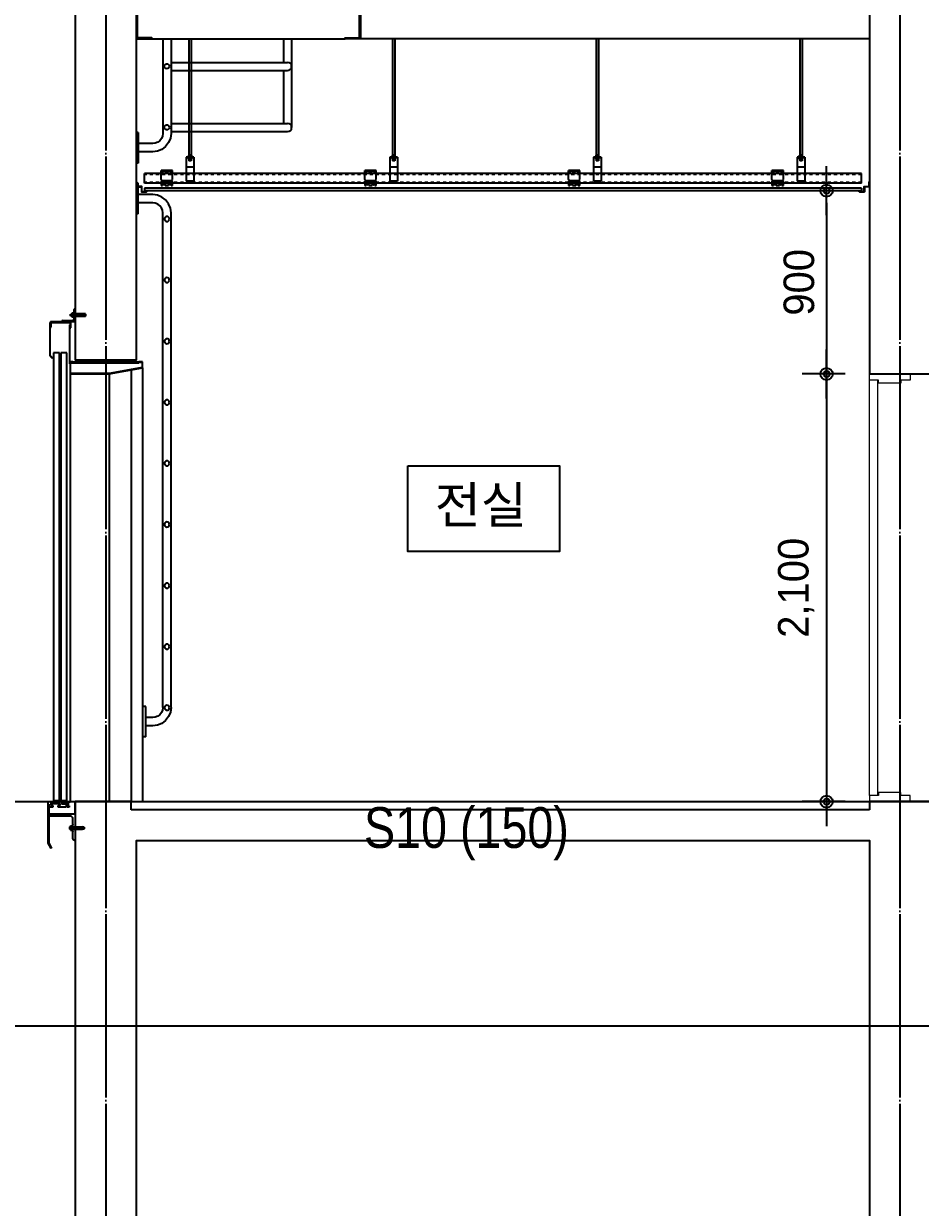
# Model space of a CAD drawing. Header units: millimetres. Extents: x 11948722 to 13111668, y -10771712 to -10232988.
# Drawn here: x 12142329 to 12146733, y -10558155 to -10552343 of the extents above; entities that cross this region are included whole.
import ezdxf
from ezdxf.enums import TextEntityAlignment as Align

# ---------------------------------------------------------------- set-up
doc = ezdxf.new("R2010")
doc.units = ezdxf.units.MM
doc.header["$LTSCALE"] = 150
doc.header["$MEASUREMENT"] = 0
doc.linetypes.add('CEN', pattern=[6.2, 6, -0.1, 0, -0.1])
doc.linetypes.add('HIDDEN', pattern=[2, 1, -1])
doc.layers.get('0').update_dxf_attribs({"linetype": 'CONTINUOUS'})
doc.layers.get('Defpoints').update_dxf_attribs({"color": 117, "linetype": 'CONTINUOUS'})
for name, color, linetype in [('4', 4, 'CONTINUOUS'), ('8', 8, 'CONTINUOUS'), ('A-중심선', 10, 'CEN'), ('CON', 2, 'CONTINUOUS'), ('CON-C', 2, 'CONTINUOUS'), ('ELE-3', 7, 'CONTINUOUS'), ('ELE-8', 8, 'CONTINUOUS'), ('ELE03', 4, 'CONTINUOUS'), ('ELE08', 8, 'CONTINUOUS'), ('ETC', 8, 'CONTINUOUS'), ('FIN', 5, 'CONTINUOUS'), ('FIN-1', 9, 'CONTINUOUS'), ('revcloud', 1, 'CONTINUOUS'), ('Xref-계단단면도$0$3 dim0', 7, 'CONTINUOUS'), ('Xref-계단단면도$0$TEX', 3, 'CONTINUOUS'), ('Xref-계단단면도$0$TEX-SYM', 3, 'CONTINUOUS')]:
    doc.layers.add(name, color=color, linetype=linetype)
doc.layers.add('Xref-계단단면도$0$A-DOR', color=4, linetype='CONTINUOUS', lineweight=0)
doc.styles.add('A.NARROW', font='ARIALN.TTF')
doc.styles.add('Xref-계단단면도$0$나눔고딕 Se', font='')
doc.styles.add('Xref-계단단면도$0$돋움', font='')
doc.styles.get('Xref-계단단면도$0$나눔고딕 Se').set_extended_font_data('Dotum')
doc.styles.get('Xref-계단단면도$0$돋움').set_extended_font_data('Dotum')
doc.dimstyles.new('Xref-계단단면도$0$A1-100', dxfattribs={"dimtxt": 3, "dimasz": 1, "dimexe": 2, "dimexo": 2, "dimgap": 1, "dimtad": 1, "dimdec": 0, "dimzin": 12, "dimdsep": 46, "dimlunit": 6, "dimtxsty": 'Xref-계단단면도$0$나눔고딕 Se', "dimblk1": 'Xref-계단단면도$0$DIMDOT', "dimblk2": 'Xref-계단단면도$0$DIMDOT', "dimsah": 1, "dimcen": -1, "dimdle": 2, "dimclrd": 256, "dimclre": 256, "dimclrt": 3, "dimadec": 0, "dimazin": 0, "dimtfac": 1, "dimtdec": 0, "dimtix": 1, "dimtmove": 2, "dimatfit": 3, "dimldrblk": 'Xref-계단단면도$0$DIMDOT', "dimfxl": 1, "dimtvp": 1, "dimtolj": 1, "dimtzin": 12, "dimlwd": -1, "dimlwe": -1, "dimarcsym": 0})

# ---------------------------------------------------------------- blocks, each defined once
blk = doc.blocks.new('ELEV-DOOR')
at = {"layer": 'ELE-3'}
for p, q in [((-6, 2420.5), (-6, 2467)), ((-2, 2471), (0, 2471)), ((0, 2471), (0, 2406)), ((-123.5, 2402.5), (-125, 2402.5)), ((-125, 2402.5), (-125, 2239.5)), ((-123.5, 2240.5), (-123.5, 2402.5)), ((-22, 2406), (-122.5, 2406)), ((-122.5, 2406), (-122.5, 2379.5)), ((-118.5, 2379.5), (-118.5, 2402)), ((-118.5, 2402), (-26, 2402)), ((-65, 2406), (-65, 2408)), ((0, 2406), (-65, 2406)), ((-61, 2412), (-14.5, 2412)), ((-27, 2390.5), (-29, 2390.5)), ((-29, 2390.5), (-29, 2200)), ((-27, 2200), (-27, 2390.5)), ((-26, 2402), (-26, 2376.5)), ((-22, 2376.5), (-22, 2406)), ((-122.5, 2379.5), (-118.5, 2379.5)), ((-26, 2376.5), (-22, 2376.5)), ((-125, 2239.5), (-113.5, 2227.5)), ((-112, 2229), (-123.5, 2240.5)), ((-113.5, 2227.5), (-112, 2229)), ((-77, 2254), (-106.5, 2254)), ((-106.5, 2254), (-106.5, 56)), ((-77, 56), (-77, 2254)), ((-42, 2254), (-71.5, 2254)), ((-71.5, 2254), (-71.5, 56)), ((-42, 56), (-42, 2254)), ((-11.5, 2210), (-26, 2210)), ((-26, 2210), (-26, 2150)), ((-11.5, 2207.5), (-11.5, 2210)), ((330, 2210), (312, 2210)), ((312, 2210), (312, 2207.5)), ((330, 2180), (330, 2210)), ((-29, 2200), (-27, 2200)), ((-23.5, 2152.5), (-23.5, 2207.5)), ((-23.5, 2207.5), (-11.5, 2207.5)), ((165.8, 2152.5), (-23.5, 2152.5)), ((312, 2207.5), (-19, 2207.5)), ((-19, 2207.5), (-19, 2205)), ((-19, 2205), (312, 2205)), ((327.5, 2182.1), (165.8, 2152.5)), ((166, 2150), (330, 2180)), ((312, 2207.5), (327.5, 2207.5)), ((312, 2205), (312, 2207.5)), ((327.5, 2207.5), (327.5, 2182.1)), ((-26, 2150), (-26, 50)), ((-26, 2150), (166, 2150)), ((-133, 47), (-130, 50)), ((-133, -154), (-133, 47)), ((-133, 38), (-130, 38)), ((-130, 50), (-122.8, 50)), ((-130, 38), (-130, -153.3)), ((-109.9, 22.9), (-130, 22.9)), ((-122.8, 50), (-122.8, 45.7)), ((-122.8, 45.7), (-116.9, 45.7)), ((-74.8, 39), (-120, 39)), ((-120, 39), (-120, 31.1)), ((-120, 31.1), (-109.9, 31.1)), ((-116.9, 45.7), (-116.9, 50)), ((-116.9, 50), (-111, 50)), ((-111, 50), (-111, 45.7)), ((-111, 45.7), (-105.1, 45.7)), ((-109.9, 31.1), (-109.9, 22.9)), ((-106.5, 56), (-77, 56)), ((-105.1, 45.7), (-105.1, 50)), ((-105.1, 50), (-99.2, 50)), ((-99.2, 50), (-99.2, 45.7)), ((-99.2, 45.7), (-93.3, 45.7)), ((-93.3, 45.7), (-93.3, 50)), ((-93.3, 50), (-87.4, 50)), ((-87.4, 50), (-87.4, 45.7)), ((-87.4, 45.7), (-81.5, 45.7)), ((-84.9, 22.9), (-84.9, 31.1)), ((-84.9, 31.1), (-74.8, 31.1)), ((-44.8, 22.9), (-84.9, 22.9)), ((-81.5, 45.7), (-81.5, 50)), ((-81.5, 50), (-67.8, 50)), ((-74.8, 31.1), (-74.8, 39)), ((-71.5, 56), (-42, 56)), ((-67.8, 50), (-67.8, 39)), ((-67.8, 39), (-49.8, 39)), ((-63.8, 56), (-63.8, 45)), ((-63.8, 45), (-53.8, 45)), ((-53.8, 45), (-53.8, 56)), ((-49.8, 39), (-49.8, 50)), ((-49.8, 50), (0, 50)), ((-39.8, 39), (-44.8, 39)), ((-44.8, 39), (-44.8, 22.9)), ((-39.8, 22.9), (-39.8, 39)), ((-29.7, 22.9), (-39.8, 22.9)), ((-29.7, 44), (-34.7, 44)), ((-34.7, 44), (-34.7, 28.9)), ((-34.7, 28.9), (-29.7, 28.9)), ((-29.7, 50), (-29.7, 44)), ((-29.7, 28.9), (-29.7, 22.9)), ((-119.3, -180), (-133, -154)), ((-130, -153.3), (-116.7, -178.6)), ((-116.7, -178.6), (-119.3, -180))]:
    blk.add_line(p, q, dxfattribs=at)
blk.add_lwpolyline([(0, -10), (0, 50)], dxfattribs=at)
blk.add_lwpolyline([(-130, -10), (0, -10), (0, -140), (-3.5, -140, -0.414214), (-12, -131.5), (-12, -34, 0.414214), (-24, -22), (-121.5, -22, -0.414214), (-130, -13.5)], format="xyb", close=True, dxfattribs=at)
for centre, radius, start, end in [((-2, 2467), 4, 90, 180), ((-61, 2408), 4, 90, 180), ((-14.5, 2420.5), 8.5, 270, 0)]:
    blk.add_arc(centre, radius, start, end, dxfattribs=at)
at = {"layer": 'ELE-8', "linetype": 'HIDDEN'}
for p, q in [((-16.5, 2443), (-21.5, 2443)), ((-21.5, 2434.5), (-21.5, 2443)), ((-15, 2448.5), (-16.5, 2447)), ((-16.5, 2430.5), (-16.5, 2447)), ((-14, 2443), (-16.5, 2443)), ((-7.5, 2443.5), (-15.5, 2443.5)), ((-7.5, 2448.5), (-15, 2448.5)), ((-4, 2443), (-9, 2443)), ((-7.5, 2425), (-7.5, 2452.5)), ((-6, 2452.5), (-7.5, 2452.5)), ((-7.5, 2429), (-7.5, 2448.5)), ((44.5, 2446), (0, 2446)), ((2.5, 2444), (0, 2444)), ((5.5, 2443), (0.5, 2443)), ((12.5, 2444), (7.5, 2444)), ((15.5, 2443), (10.5, 2443)), ((22.5, 2444), (17.5, 2444)), ((25.5, 2443), (20.5, 2443)), ((31.5, 2444), (27, 2444)), ((35, 2443), (30, 2443)), ((38.5, 2444), (36.5, 2444)), ((39, 2443.5), (37, 2443)), ((42, 2443), (40, 2443)), ((42, 2440.5), (42, 2443)), ((44.5, 2445), (43, 2444.5)), ((44.5, 2445.5), (44.5, 2446)), ((46, 2445), (44.5, 2445)), ((44.5, 2445), (44.5, 2445)), ((49.5, 2445), (48.5, 2445)), ((49.5, 2441.5), (49.5, 2445)), ((55, 2438.5), (-28, 2438.5)), ((-16.5, 2434.5), (-21.5, 2434.5)), ((-14, 2434.5), (-16.5, 2434.5)), ((-15, 2429), (-16.5, 2430.5)), ((-7.5, 2434), (-15.5, 2434)), ((-7.5, 2429), (-15, 2429)), ((-4, 2434.5), (-9, 2434.5)), ((-6, 2425), (-7.5, 2425)), ((2.5, 2433.5), (0, 2433.5)), ((44.5, 2431.5), (0, 2431.5)), ((5.5, 2434.5), (0.5, 2434.5)), ((6, 2431.5), (6, 2431.5)), ((13, 2433.5), (7.5, 2433.5)), ((15.5, 2434.5), (10.5, 2434.5)), ((23, 2433.5), (18, 2433.5)), ((25.5, 2434.5), (20.5, 2434.5)), ((32.5, 2433.5), (27.5, 2433.5)), ((35, 2434.5), (30, 2434.5)), ((39, 2434), (37, 2434.5)), ((40, 2433.5), (37.5, 2433.5)), ((42, 2434.5), (40, 2434.5)), ((42, 2434.5), (42, 2436.5)), ((44.5, 2432.5), (43, 2432.5)), ((46, 2432.5), (44.5, 2432.5)), ((44.5, 2432), (44.5, 2432.5)), ((44.5, 2431.5), (44.5, 2431.5)), ((49.5, 2432.5), (48.5, 2432.5)), ((49.5, 2432.5), (49.5, 2435.5)), ((-23.1, -74), (-28.1, -74)), ((-28.1, -74), (-28.1, -84.8)), ((-23.1, -84.8), (-28.1, -84.8)), ((-23.1, -69.4), (-23.1, -89.5)), ((-23.1, -69.4), (-13, -69.4)), ((-23.1, -73.3), (-13, -73.3)), ((-23.1, -85.6), (-13, -85.6)), ((-23.1, -89.5), (-13, -89.5)), ((-13, -94.9), (-13, -63.9)), ((-12, -74.4), (35.1, -74.4)), ((-12, -75.4), (44.1, -75.4)), ((-12, -83.5), (44.1, -83.5)), ((-12, -84.5), (35.1, -84.5)), ((44.1, -75.4), (35.1, -74.4)), ((35.1, -74.4), (35.1, -84.5)), ((44.1, -83.5), (35.1, -84.5)), ((44.1, -75.4), (44.1, -83.5))]:
    blk.add_line(p, q, dxfattribs=at)
at = {"layer": 'ELE-8'}
for p, q in [((274, 2169.8), (274, 50)), ((166, 2150), (166, 50)), ((274, 50), (0, 50))]:
    blk.add_line(p, q, dxfattribs=at)
at = {"layer": 'ELE-8', "linetype": 'HIDDEN'}
for centre, start, end in [((-11, -64.4), 119.66646, 166.36814), ((-11, -94.4), 193.63182, 240.3335)]:
    blk.add_arc(centre, 2.1, start, end, dxfattribs=at)
blk = doc.blocks.new('Xref-계단단면도$0$DIMDOT')
at = {"color": 0}
blk.add_line((-2, 0), (2, 0), dxfattribs=at)
for radius in [0.5, 0.25]:
    blk.add_circle((0, 0), radius, dxfattribs=at)
blk = doc.blocks.new('*D121')
at = {"layer": 'Defpoints', "color": 0, "transparency": 16777216}
for p in [(12146483.2, -10554062.8), (12146272.1, -10556162.8), (12146483.2, -10556162.8)]:
    blk.add_point(p, dxfattribs=at)
at = {"layer": 'Xref-계단단면도$0$3 dim0', "transparency": 16777216}
for p, q in [((12146363.2, -10554062.8), (12146152.1, -10554062.8)), ((12146272.1, -10554122.8), (12146272.1, -10556102.8)), ((12146363.2, -10556162.8), (12146152.1, -10556162.8))]:
    blk.add_line(p, q, dxfattribs=at)
at = {"layer": 'Xref-계단단면도$0$3 dim0', "transparency": 16777216, "xscale": 60, "yscale": 60, "zscale": 60}
for p, rotation in [((12146272.1, -10554062.8), 90), ((12146272.1, -10556162.8), 270)]:
    blk.add_blockref('Xref-계단단면도$0$DIMDOT', p, dxfattribs=dict(at, rotation=rotation))
at = {"layer": 'Xref-계단단면도$0$3 dim0', "color": 3, "transparency": 16777216, "insert": (12146122.5, -10555112.8), "char_height": 150, "attachment_point": 5, "rotation": 90, "style": 'Xref-계단단면도$0$나눔고딕 Se'}
blk.add_mtext('\\A1;2,100', dxfattribs=at)
blk = doc.blocks.new('*D122')
at = {"layer": 'Defpoints', "color": 0, "transparency": 16777216}
for p in [(12146483.2, -10553162.8), (12146272.1, -10554062.8), (12146483.2, -10554062.8)]:
    blk.add_point(p, dxfattribs=at)
at = {"layer": 'Xref-계단단면도$0$3 dim0', "transparency": 16777216}
for p, q in [((12146363.2, -10553162.8), (12146152.1, -10553162.8)), ((12146272.1, -10553222.8), (12146272.1, -10554002.8)), ((12146363.2, -10554062.8), (12146152.1, -10554062.8))]:
    blk.add_line(p, q, dxfattribs=at)
at = {"layer": 'Xref-계단단면도$0$3 dim0', "transparency": 16777216, "xscale": 60, "yscale": 60, "zscale": 60}
for p, rotation in [((12146272.1, -10553162.8), 90), ((12146272.1, -10554062.8), 270)]:
    blk.add_blockref('Xref-계단단면도$0$DIMDOT', p, dxfattribs=dict(at, rotation=rotation))
at = {"layer": 'Xref-계단단면도$0$3 dim0', "color": 3, "transparency": 16777216, "insert": (12146137, -10553612.8), "char_height": 150, "attachment_point": 5, "rotation": 90, "style": 'Xref-계단단면도$0$나눔고딕 Se'}
blk.add_mtext('\\A1;900', dxfattribs=at)
blk = doc.blocks.new('점검사다리ㅁ')
at = {"layer": 'ETC', "color": 251, "linetype": 'Continuous'}
for p, q in [((4633682.9, 1148688.8), (4633673.9, 1148688.8)), ((4633682.9, 1148538.8), (4633682.9, 1148688.8)), ((4633682.9, 1148538.8), (4633673.9, 1148538.8))]:
    blk.add_line(p, q, dxfattribs=at)
at = {"layer": 'ETC', "color": 251}
for p, q in [((4633753.9, 1148633.4), (4633682.9, 1148633.4)), ((4633777.1, 1148630.2), (4633753.9, 1148633.4)), ((4633798.9, 1148621.4), (4633777.1, 1148630.2)), ((4633817.5, 1148607), (4633798.9, 1148621.4)), ((4633831.7, 1148588.4), (4633817.5, 1148607)), ((4633753.9, 1148593.4), (4633682.9, 1148593.4)), ((4633766.7, 1148591.6), (4633753.9, 1148593.4)), ((4633778.9, 1148586.6), (4633766.7, 1148591.6)), ((4633789.1, 1148578.8), (4633778.9, 1148586.6)), ((4633797.1, 1148568.4), (4633789.1, 1148578.8)), ((4633802.1, 1148556.4), (4633797.1, 1148568.4)), ((4633803.9, 1148543.4), (4633802.1, 1148556.4)), ((4633840.7, 1148566.6), (4633831.7, 1148588.4)), ((4633843.9, 1148543.4), (4633840.7, 1148566.6)), ((4633803.9, 1146115), (4633803.9, 1148543.4)), ((4633813.7, 1148520.8), (4633811.7, 1148516)), ((4633811.7, 1148516), (4633811.7, 1148510.8)), ((4633811.7, 1148510.8), (4633813.7, 1148506)), ((4633817.7, 1148524.2), (4633813.7, 1148520.8)), ((4633813.7, 1148506), (4633817.7, 1148502.6)), ((4633822.5, 1148525.8), (4633817.7, 1148524.2)), ((4633817.7, 1148502.6), (4633822.5, 1148501)), ((4633827.7, 1148525.2), (4633822.5, 1148525.8)), ((4633822.5, 1148501), (4633827.7, 1148501.6)), ((4633832.3, 1148522.6), (4633827.7, 1148525.2)), ((4633827.7, 1148501.6), (4633832.3, 1148504.2)), ((4633835.3, 1148518.4), (4633832.3, 1148522.6)), ((4633832.3, 1148504.2), (4633835.3, 1148508.4)), ((4633836.5, 1148513.4), (4633835.3, 1148518.4)), ((4633835.3, 1148508.4), (4633836.5, 1148513.4)), ((4633843.9, 1146115), (4633843.9, 1148543.4)), ((4633813.7, 1148220.8), (4633811.7, 1148216)), ((4633811.7, 1148216), (4633811.7, 1148210.8)), ((4633811.7, 1148210.8), (4633813.7, 1148206)), ((4633817.7, 1148224.2), (4633813.7, 1148220.8)), ((4633813.7, 1148206), (4633817.7, 1148202.6)), ((4633822.5, 1148225.8), (4633817.7, 1148224.2)), ((4633817.7, 1148202.6), (4633822.5, 1148201)), ((4633827.7, 1148225.2), (4633822.5, 1148225.8)), ((4633822.5, 1148201), (4633827.7, 1148201.6)), ((4633832.3, 1148222.6), (4633827.7, 1148225.2)), ((4633827.7, 1148201.6), (4633832.3, 1148204.2)), ((4633835.3, 1148218.4), (4633832.3, 1148222.6)), ((4633832.3, 1148204.2), (4633835.3, 1148208.4)), ((4633836.5, 1148213.4), (4633835.3, 1148218.4)), ((4633835.3, 1148208.4), (4633836.5, 1148213.4)), ((4633813.7, 1147920.8), (4633811.7, 1147916)), ((4633811.7, 1147916), (4633811.7, 1147910.8)), ((4633811.7, 1147910.8), (4633813.7, 1147906)), ((4633817.7, 1147924.2), (4633813.7, 1147920.8)), ((4633813.7, 1147906), (4633817.7, 1147902.6)), ((4633822.5, 1147925.8), (4633817.7, 1147924.2)), ((4633827.7, 1147925.2), (4633822.5, 1147925.8)), ((4633832.3, 1147922.6), (4633827.7, 1147925.2)), ((4633835.3, 1147918.4), (4633832.3, 1147922.6)), ((4633832.3, 1147904.2), (4633835.3, 1147908.4)), ((4633836.5, 1147913.4), (4633835.3, 1147918.4)), ((4633835.3, 1147908.4), (4633836.5, 1147913.4)), ((4633817.7, 1147902.6), (4633822.5, 1147901)), ((4633822.5, 1147901), (4633827.7, 1147901.6)), ((4633827.7, 1147901.6), (4633832.3, 1147904.2)), ((4633813.7, 1147620.8), (4633811.7, 1147616)), ((4633811.7, 1147616), (4633811.7, 1147610.8)), ((4633817.7, 1147624.2), (4633813.7, 1147620.8)), ((4633822.5, 1147625.8), (4633817.7, 1147624.2)), ((4633827.7, 1147625.2), (4633822.5, 1147625.8)), ((4633832.3, 1147622.6), (4633827.7, 1147625.2)), ((4633835.3, 1147618.4), (4633832.3, 1147622.6)), ((4633836.5, 1147613.4), (4633835.3, 1147618.4)), ((4633811.7, 1147610.8), (4633813.7, 1147606)), ((4633813.7, 1147606), (4633817.7, 1147602.6)), ((4633817.7, 1147602.6), (4633822.5, 1147601)), ((4633822.5, 1147601), (4633827.7, 1147601.6)), ((4633827.7, 1147601.6), (4633832.3, 1147604.2)), ((4633832.3, 1147604.2), (4633835.3, 1147608.4)), ((4633835.3, 1147608.4), (4633836.5, 1147613.4)), ((4633817.7, 1147324.2), (4633813.7, 1147320.8)), ((4633822.5, 1147325.8), (4633817.7, 1147324.2)), ((4633827.7, 1147325.2), (4633822.5, 1147325.8)), ((4633832.3, 1147322.6), (4633827.7, 1147325.2)), ((4633813.7, 1147320.8), (4633811.7, 1147316)), ((4633811.7, 1147316), (4633811.7, 1147310.8)), ((4633811.7, 1147310.8), (4633813.7, 1147306)), ((4633813.7, 1147306), (4633817.7, 1147302.6)), ((4633817.7, 1147302.6), (4633822.5, 1147301)), ((4633822.5, 1147301), (4633827.7, 1147301.6)), ((4633827.7, 1147301.6), (4633832.3, 1147304.2)), ((4633835.3, 1147318.4), (4633832.3, 1147322.6)), ((4633832.3, 1147304.2), (4633835.3, 1147308.4)), ((4633836.5, 1147313.4), (4633835.3, 1147318.4)), ((4633835.3, 1147308.4), (4633836.5, 1147313.4)), ((4633813.7, 1147020.8), (4633811.7, 1147016)), ((4633811.7, 1147016), (4633811.7, 1147010.8)), ((4633811.7, 1147010.8), (4633813.7, 1147006)), ((4633817.7, 1147024.2), (4633813.7, 1147020.8)), ((4633813.7, 1147006), (4633817.7, 1147002.6)), ((4633822.5, 1147025.8), (4633817.7, 1147024.2)), ((4633817.7, 1147002.6), (4633822.5, 1147001)), ((4633827.7, 1147025.2), (4633822.5, 1147025.8)), ((4633822.5, 1147001), (4633827.7, 1147001.6)), ((4633832.3, 1147022.6), (4633827.7, 1147025.2)), ((4633827.7, 1147001.6), (4633832.3, 1147004.2)), ((4633835.3, 1147018.4), (4633832.3, 1147022.6)), ((4633832.3, 1147004.2), (4633835.3, 1147008.4)), ((4633836.5, 1147013.4), (4633835.3, 1147018.4)), ((4633835.3, 1147008.4), (4633836.5, 1147013.4)), ((4633813.7, 1146720.8), (4633811.7, 1146716)), ((4633811.7, 1146716), (4633811.7, 1146710.8)), ((4633811.7, 1146710.8), (4633813.7, 1146706)), ((4633817.7, 1146724.2), (4633813.7, 1146720.8)), ((4633813.7, 1146706), (4633817.7, 1146702.6)), ((4633822.5, 1146725.8), (4633817.7, 1146724.2)), ((4633817.7, 1146702.6), (4633822.5, 1146701)), ((4633827.7, 1146725.2), (4633822.5, 1146725.8)), ((4633822.5, 1146701), (4633827.7, 1146701.6)), ((4633832.3, 1146722.6), (4633827.7, 1146725.2)), ((4633827.7, 1146701.6), (4633832.3, 1146704.2)), ((4633835.3, 1146718.4), (4633832.3, 1146722.6)), ((4633832.3, 1146704.2), (4633835.3, 1146708.4)), ((4633836.5, 1146713.4), (4633835.3, 1146718.4)), ((4633835.3, 1146708.4), (4633836.5, 1146713.4)), ((4633813.7, 1146420.8), (4633811.7, 1146416)), ((4633811.7, 1146416), (4633811.7, 1146410.8)), ((4633811.7, 1146410.8), (4633813.7, 1146406)), ((4633817.7, 1146424.2), (4633813.7, 1146420.8)), ((4633813.7, 1146406), (4633817.7, 1146402.6)), ((4633822.5, 1146425.8), (4633817.7, 1146424.2)), ((4633817.7, 1146402.6), (4633822.5, 1146401)), ((4633827.7, 1146425.2), (4633822.5, 1146425.8)), ((4633822.5, 1146401), (4633827.7, 1146401.6)), ((4633832.3, 1146422.6), (4633827.7, 1146425.2)), ((4633827.7, 1146401.6), (4633832.3, 1146404.2)), ((4633835.3, 1146418.4), (4633832.3, 1146422.6)), ((4633832.3, 1146404.2), (4633835.3, 1146408.4)), ((4633836.5, 1146413.4), (4633835.3, 1146418.4)), ((4633835.3, 1146408.4), (4633836.5, 1146413.4)), ((4633803.9, 1146115), (4633802.1, 1146102)), ((4633813.7, 1146120.8), (4633811.7, 1146116)), ((4633811.7, 1146116), (4633811.7, 1146110.8)), ((4633811.7, 1146110.8), (4633813.7, 1146106)), ((4633817.7, 1146124.2), (4633813.7, 1146120.8)), ((4633813.7, 1146106), (4633817.7, 1146102.6)), ((4633822.5, 1146125.8), (4633817.7, 1146124.2)), ((4633827.7, 1146125.2), (4633822.5, 1146125.8)), ((4633832.3, 1146122.6), (4633827.7, 1146125.2)), ((4633827.7, 1146101.6), (4633832.3, 1146104.2)), ((4633835.3, 1146118.4), (4633832.3, 1146122.6)), ((4633832.3, 1146104.2), (4633835.3, 1146108.4)), ((4633836.5, 1146113.4), (4633835.3, 1146118.4)), ((4633835.3, 1146108.4), (4633836.5, 1146113.4)), ((4633843.9, 1146115), (4633840.7, 1146091.8)), ((4633753.9, 1146065), (4633719.7, 1146065)), ((4633766.7, 1146066.8), (4633753.9, 1146065)), ((4633778.9, 1146071.8), (4633766.7, 1146066.8)), ((4633789.1, 1146079.6), (4633778.9, 1146071.8)), ((4633797.1, 1146090), (4633789.1, 1146079.6)), ((4633802.1, 1146102), (4633797.1, 1146090)), ((4633817.5, 1146051.4), (4633798.9, 1146037)), ((4633831.7, 1146070), (4633817.5, 1146051.4)), ((4633817.7, 1146102.6), (4633822.5, 1146101)), ((4633822.5, 1146101), (4633827.7, 1146101.6)), ((4633840.7, 1146091.8), (4633831.7, 1146070)), ((4633753.9, 1146025), (4633719.7, 1146025)), ((4633777.1, 1146028.2), (4633753.9, 1146025)), ((4633798.9, 1146037), (4633777.1, 1146028.2))]:
    blk.add_line(p, q, dxfattribs=at)
blk = doc.blocks.new('비상용elev탈출관련2')
at = {"layer": 'ELE03'}
for p, q in [((4634773.9, 1149552.6), (4633673.9, 1149552.6)), ((4634773.9, 1149547.6), (4633673.9, 1149547.6))]:
    blk.add_line(p, q, dxfattribs=at)
at = {"layer": 'ELE03', "color": 251}
blk.add_line((4633748.9, 1149397.6), (4634698.9, 1149397.6), dxfattribs=at)
at = {"layer": 'ELE08', "color": 252, "ltscale": 10}
for p, q in [((4634723.9, 1150752.6), (4633673.9, 1150752.6)), ((4634723.9, 1150702.6), (4633673.9, 1150702.6)), ((4634673.9, 1150702.6), (4634673.9, 1149552.6)), ((4634723.9, 1150702.6), (4634723.9, 1150752.6)), ((4634723.9, 1150702.6), (4634723.9, 1149552.6)), ((4634673.9, 1150452.6), (4633673.9, 1150452.6)), ((4634673.9, 1150402.6), (4633673.9, 1150402.6)), ((4634673.9, 1150152.6), (4633673.9, 1150152.6)), ((4634673.9, 1150102.6), (4633673.9, 1150102.6)), ((4634673.9, 1149852.6), (4633673.9, 1149852.6)), ((4634673.9, 1149802.6), (4633673.9, 1149802.6))]:
    blk.add_line(p, q, dxfattribs=at)
at = {"layer": 'ETC', "color": 251, "linetype": 'Continuous'}
for p, q in [((4633682.9, 1150907.2), (4633673.9, 1150907.2)), ((4633682.9, 1150757.2), (4633682.9, 1150907.2)), ((4633682.9, 1150757.2), (4633673.9, 1150757.2)), ((4633682.9, 1148938), (4633673.9, 1148938)), ((4633682.9, 1148938), (4633682.9, 1148788)), ((4633682.9, 1148788), (4633673.9, 1148788))]:
    blk.add_line(p, q, dxfattribs=at)
at = {"layer": 'ETC', "color": 251}
for p, q in [((4633753.9, 1150851.8), (4633682.9, 1150851.8)), ((4633753.9, 1150811.8), (4633682.9, 1150811.8)), ((4633777.1, 1150848.6), (4633753.9, 1150851.8)), ((4633766.7, 1150810), (4633753.9, 1150811.8)), ((4633798.9, 1150839.8), (4633777.1, 1150848.6)), ((4633817.5, 1150825.4), (4633798.9, 1150839.8)), ((4633831.7, 1150806.8), (4633817.5, 1150825.4)), ((4633778.9, 1150805), (4633766.7, 1150810)), ((4633789.1, 1150797.2), (4633778.9, 1150805)), ((4633797.1, 1150786.8), (4633789.1, 1150797.2)), ((4633802.1, 1150774.8), (4633797.1, 1150786.8)), ((4633803.9, 1150761.8), (4633802.1, 1150774.8)), ((4633803.9, 1150761.8), (4633803.9, 1149552.6)), ((4633811.7, 1150766), (4633813.7, 1150770.8)), ((4633811.7, 1150766), (4633813.7, 1150770.8)), ((4633811.7, 1150760.8), (4633811.7, 1150766)), ((4633811.7, 1150760.8), (4633811.7, 1150766)), ((4633813.7, 1150756), (4633811.7, 1150760.8)), ((4633813.7, 1150756), (4633811.7, 1150760.8)), ((4633813.7, 1150770.8), (4633817.7, 1150774.2)), ((4633813.7, 1150770.8), (4633817.7, 1150774.2)), ((4633817.7, 1150752.6), (4633813.7, 1150756)), ((4633817.7, 1150774.2), (4633822.5, 1150775.8)), ((4633817.7, 1150774.2), (4633822.5, 1150775.8)), ((4633822.5, 1150775.8), (4633827.7, 1150775.2)), ((4633822.5, 1150775.8), (4633827.7, 1150775.2)), ((4633827.7, 1150775.2), (4633832.3, 1150772.6)), ((4633827.7, 1150775.2), (4633832.3, 1150772.6)), ((4633832.3, 1150754.2), (4633827.7, 1150751.6)), ((4633832.3, 1150754.2), (4633827.7, 1150751.6)), ((4633840.7, 1150785), (4633831.7, 1150806.8)), ((4633832.3, 1150772.6), (4633835.3, 1150768.4)), ((4633832.3, 1150772.6), (4633835.3, 1150768.4)), ((4633835.3, 1150758.4), (4633832.3, 1150754.2)), ((4633835.3, 1150758.4), (4633832.3, 1150754.2)), ((4633835.3, 1150768.4), (4633836.5, 1150763.4)), ((4633835.3, 1150768.4), (4633836.5, 1150763.4)), ((4633836.5, 1150763.4), (4633835.3, 1150758.4)), ((4633836.5, 1150763.4), (4633835.3, 1150758.4)), ((4633843.9, 1150761.8), (4633840.7, 1150785)), ((4633843.9, 1150782.6), (4634416.4, 1150782.6)), ((4633843.9, 1150761.8), (4633843.9, 1149552.6)), ((4634436.4, 1150762.6), (4634436.4, 1149552.6)), ((4633822.5, 1150751), (4633817.7, 1150752.6)), ((4633822.5, 1150751), (4633817.7, 1150752.6)), ((4633827.7, 1150751.6), (4633822.5, 1150751)), ((4633827.7, 1150751.6), (4633822.5, 1150751)), ((4633843.9, 1150742.6), (4634416.4, 1150742.6)), ((4634396.4, 1150742.6), (4634396.4, 1150482.6)), ((4633811.7, 1150466), (4633813.7, 1150470.8)), ((4633811.7, 1150460.8), (4633811.7, 1150466)), ((4633813.7, 1150470.8), (4633817.7, 1150474.2)), ((4633817.7, 1150474.2), (4633822.5, 1150475.8)), ((4633822.5, 1150475.8), (4633827.7, 1150475.2)), ((4633827.7, 1150475.2), (4633832.3, 1150472.6)), ((4633832.3, 1150472.6), (4633835.3, 1150468.4)), ((4633835.3, 1150468.4), (4633836.5, 1150463.4)), ((4633836.5, 1150463.4), (4633835.3, 1150458.4)), ((4633843.9, 1150482.6), (4634416.4, 1150482.6)), ((4633813.7, 1150456), (4633811.7, 1150460.8)), ((4633817.7, 1150452.6), (4633813.7, 1150456)), ((4633822.5, 1150451), (4633817.7, 1150452.6)), ((4633827.7, 1150451.6), (4633822.5, 1150451)), ((4633832.3, 1150454.2), (4633827.7, 1150451.6)), ((4633835.3, 1150458.4), (4633832.3, 1150454.2)), ((4633843.9, 1150442.6), (4634416.4, 1150442.6)), ((4634396.4, 1150442.6), (4634396.4, 1150182.6)), ((4633813.7, 1150170.8), (4633817.7, 1150174.2)), ((4633817.7, 1150174.2), (4633822.5, 1150175.8)), ((4633822.5, 1150175.8), (4633827.7, 1150175.2)), ((4633827.7, 1150175.2), (4633832.3, 1150172.6)), ((4633832.3, 1150172.6), (4633835.3, 1150168.4)), ((4633843.9, 1150182.6), (4634416.4, 1150182.6)), ((4633811.7, 1150166), (4633813.7, 1150170.8)), ((4633811.7, 1150160.8), (4633811.7, 1150166)), ((4633813.7, 1150156), (4633811.7, 1150160.8)), ((4633817.7, 1150152.6), (4633813.7, 1150156)), ((4633822.5, 1150151), (4633817.7, 1150152.6)), ((4633827.7, 1150151.6), (4633822.5, 1150151)), ((4633832.3, 1150154.2), (4633827.7, 1150151.6)), ((4633835.3, 1150158.4), (4633832.3, 1150154.2)), ((4633835.3, 1150168.4), (4633836.5, 1150163.4)), ((4633836.5, 1150163.4), (4633835.3, 1150158.4)), ((4633843.9, 1150142.6), (4634416.4, 1150142.6)), ((4634396.4, 1150142.6), (4634396.4, 1149882.6)), ((4633843.9, 1149882.6), (4634416.4, 1149882.6)), ((4633811.7, 1149866), (4633813.7, 1149870.8)), ((4633811.7, 1149860.8), (4633811.7, 1149866)), ((4633813.7, 1149856), (4633811.7, 1149860.8)), ((4633813.7, 1149870.8), (4633817.7, 1149874.2)), ((4633817.7, 1149852.6), (4633813.7, 1149856)), ((4633817.7, 1149874.2), (4633822.5, 1149875.8)), ((4633822.5, 1149851), (4633817.7, 1149852.6)), ((4633822.5, 1149875.8), (4633827.7, 1149875.2)), ((4633827.7, 1149851.6), (4633822.5, 1149851)), ((4633827.7, 1149875.2), (4633832.3, 1149872.6)), ((4633832.3, 1149854.2), (4633827.7, 1149851.6)), ((4633832.3, 1149872.6), (4633835.3, 1149868.4)), ((4633835.3, 1149858.4), (4633832.3, 1149854.2)), ((4633835.3, 1149868.4), (4633836.5, 1149863.4)), ((4633836.5, 1149863.4), (4633835.3, 1149858.4)), ((4633843.9, 1149842.6), (4634416.4, 1149842.6)), ((4634396.4, 1149842.6), (4634396.4, 1149582.6)), ((4633811.7, 1149566), (4633813.7, 1149570.8)), ((4633811.7, 1149560.8), (4633811.7, 1149566)), ((4633813.7, 1149556), (4633811.7, 1149560.8)), ((4633813.7, 1149570.8), (4633817.7, 1149574.2)), ((4633817.7, 1149552.6), (4633813.7, 1149556)), ((4633817.7, 1149574.2), (4633822.5, 1149575.8)), ((4633822.5, 1149551), (4633817.7, 1149552.6)), ((4633822.5, 1149575.8), (4633827.7, 1149575.2)), ((4633827.7, 1149551.6), (4633822.5, 1149551)), ((4633827.7, 1149575.2), (4633832.3, 1149572.6)), ((4633832.3, 1149554.2), (4633827.7, 1149551.6)), ((4633832.3, 1149572.6), (4633835.3, 1149568.4)), ((4633835.3, 1149558.4), (4633832.3, 1149554.2)), ((4633835.3, 1149568.4), (4633836.5, 1149563.4)), ((4633836.5, 1149563.4), (4633835.3, 1149558.4)), ((4633843.9, 1149582.6), (4634416.4, 1149582.6)), ((4633803.9, 1149397.6), (4633803.9, 1148933.4)), ((4633843.9, 1149397.6), (4633843.9, 1148933.4)), ((4634396.4, 1149397.6), (4634396.4, 1149282.6)), ((4634436.4, 1149397.6), (4634436.4, 1148962.6)), ((4633811.7, 1149266), (4633813.7, 1149270.8)), ((4633811.7, 1149260.8), (4633811.7, 1149266)), ((4633813.7, 1149256), (4633811.7, 1149260.8)), ((4633813.7, 1149270.8), (4633817.7, 1149274.2)), ((4633817.7, 1149252.6), (4633813.7, 1149256)), ((4633817.7, 1149274.2), (4633822.5, 1149275.8)), ((4633822.5, 1149251), (4633817.7, 1149252.6)), ((4633822.5, 1149275.8), (4633827.7, 1149275.2)), ((4633827.7, 1149251.6), (4633822.5, 1149251)), ((4633827.7, 1149275.2), (4633832.3, 1149272.6)), ((4633832.3, 1149254.2), (4633827.7, 1149251.6)), ((4633832.3, 1149272.6), (4633835.3, 1149268.4)), ((4633835.3, 1149258.4), (4633832.3, 1149254.2)), ((4633835.3, 1149268.4), (4633836.5, 1149263.4)), ((4633836.5, 1149263.4), (4633835.3, 1149258.4)), ((4633843.9, 1149282.6), (4634416.4, 1149282.6)), ((4633843.9, 1149242.6), (4634416.4, 1149242.6)), ((4634396.4, 1149242.6), (4634396.4, 1148982.6)), ((4633811.7, 1148966), (4633813.7, 1148970.8)), ((4633811.7, 1148960.8), (4633811.7, 1148966)), ((4633813.7, 1148956), (4633811.7, 1148960.8)), ((4633813.7, 1148970.8), (4633817.7, 1148974.2)), ((4633817.7, 1148952.6), (4633813.7, 1148956)), ((4633817.7, 1148974.2), (4633822.5, 1148975.8)), ((4633822.5, 1148951), (4633817.7, 1148952.6)), ((4633822.5, 1148975.8), (4633827.7, 1148975.2)), ((4633827.7, 1148951.6), (4633822.5, 1148951)), ((4633827.7, 1148975.2), (4633832.3, 1148972.6)), ((4633832.3, 1148954.2), (4633827.7, 1148951.6)), ((4633832.3, 1148972.6), (4633835.3, 1148968.4)), ((4633835.3, 1148958.4), (4633832.3, 1148954.2)), ((4633835.3, 1148968.4), (4633836.5, 1148963.4)), ((4633836.5, 1148963.4), (4633835.3, 1148958.4)), ((4633843.9, 1148982.6), (4634416.4, 1148982.6)), ((4633789.1, 1148898), (4633778.9, 1148890.2)), ((4633797.1, 1148908.4), (4633789.1, 1148898)), ((4633802.1, 1148920.4), (4633797.1, 1148908.4)), ((4633803.9, 1148933.4), (4633802.1, 1148920.4)), ((4633840.7, 1148910.2), (4633831.7, 1148888.4)), ((4633843.9, 1148933.4), (4633840.7, 1148910.2)), ((4633843.9, 1148942.6), (4634416.4, 1148942.6)), ((4633753.9, 1148883.4), (4633682.9, 1148883.4)), ((4633753.9, 1148843.4), (4633682.9, 1148843.4)), ((4633766.7, 1148885.2), (4633753.9, 1148883.4)), ((4633777.1, 1148846.6), (4633753.9, 1148843.4)), ((4633778.9, 1148890.2), (4633766.7, 1148885.2)), ((4633798.9, 1148855.4), (4633777.1, 1148846.6)), ((4633817.5, 1148869.8), (4633798.9, 1148855.4)), ((4633831.7, 1148888.4), (4633817.5, 1148869.8))]:
    blk.add_line(p, q, dxfattribs=at)
at = {"layer": 'ETC', "color": 7}
for points in [[(4633748.9, 1149547.6), (4633673.9, 1149547.6), (4633673.9, 1149397.6), (4633748.9, 1149397.6), (4633748.9, 1149402.6), (4633678.9, 1149402.6), (4633678.9, 1149542.6), (4633748.9, 1149542.6), (4633748.9, 1149547.6)], [(4634698.9, 1149547.6), (4634773.9, 1149547.6), (4634773.9, 1149397.6), (4634698.9, 1149397.6), (4634698.9, 1149402.6), (4634768.9, 1149402.6), (4634768.9, 1149542.6), (4634698.9, 1149542.6), (4634698.9, 1149547.6)]]:
    blk.add_lwpolyline(points, dxfattribs=at)
at = {"layer": 'ETC', "color": 251}
for centre, start in [((4634416.4, 1150762.6), 270), ((4634416.4, 1150462.6), 270), ((4634416.4, 1150162.6), 270), ((4634416.4, 1149862.6), 270), ((4634416.4, 1149562.6), 329.83875), ((4634416.4, 1149262.6), 270), ((4634416.4, 1148962.6), 270)]:
    blk.add_arc(centre, 20, start, 90, dxfattribs=at)

msp = doc.modelspace()

# ---------------------------------------------------------------- linework, layer by layer
at = {"layer": '4', "ltscale": 0.1}
for points in [[(12142932.6, -10553168.8), (12142932.6, -10553162.8), (12142931.6, -10553162.8), (12142931.6, -10553167.8), (12142908.6, -10553167.8), (12142908.6, -10553142.8), (12142883.6, -10553142.8), (12142883.6, -10553118.8), (12142882.6, -10553118.8), (12142882.6, -10553143.8), (12142907.6, -10553143.8), (12142907.6, -10553168.8), (12142932.6, -10553168.8)], [(12146432.6, -10553168.8), (12146432.6, -10553162.8), (12146433.6, -10553162.8), (12146433.6, -10553167.8), (12146456.6, -10553167.8), (12146456.6, -10553142.8), (12146481.6, -10553142.8), (12146481.6, -10553118.8), (12146482.6, -10553118.8), (12146482.6, -10553143.8), (12146457.6, -10553143.8), (12146457.6, -10553168.8), (12146432.6, -10553168.8)]]:
    msp.add_lwpolyline(points, dxfattribs=at)
at = {"layer": '8'}
for p, q in [((12143140.6, -10552417.8), (12143140.6, -10552994)), ((12143151.9, -10552417.8), (12143151.9, -10552994)), ((12144140.6, -10552417.8), (12144140.6, -10552994)), ((12144151.9, -10552417.8), (12144151.9, -10552994)), ((12145140.6, -10552417.8), (12145140.6, -10552994)), ((12145151.9, -10552417.8), (12145151.9, -10552994)), ((12146140.6, -10552417.8), (12146140.6, -10552994)), ((12146151.9, -10552417.8), (12146151.9, -10552994)), ((12143127.5, -10552997.8), (12143127.5, -10553116.5)), ((12143165, -10552997.8), (12143127.5, -10552997.8)), ((12143165, -10553001.5), (12143127.5, -10553001.5)), ((12143157.5, -10552994), (12143135, -10552994)), ((12143135, -10552994), (12143135, -10552997.8)), ((12143135, -10553001.5), (12143135, -10553005.3)), ((12143157.5, -10553005.3), (12143135, -10553005.3)), ((12143138.8, -10552994), (12143138.8, -10552997.8)), ((12143138.8, -10553001.5), (12143138.8, -10553005.3)), ((12143151.9, -10552989), (12143140.6, -10552989)), ((12143151.9, -10552991.5), (12143140.6, -10552991.5)), ((12143140.6, -10553005.3), (12143140.6, -10553016.5)), ((12143151.9, -10553006.5), (12143140.6, -10553006.5)), ((12143151.9, -10553009), (12143140.6, -10553009)), ((12143151.9, -10553011.5), (12143140.6, -10553011.5)), ((12143151.9, -10553014), (12143140.6, -10553014)), ((12143151.9, -10553014), (12143140.6, -10553014)), ((12143151.9, -10553016.5), (12143140.6, -10553016.5)), ((12143151.9, -10553005.3), (12143151.9, -10553016.5)), ((12143153.8, -10552994), (12143153.8, -10552997.8)), ((12143153.8, -10553001.5), (12143153.8, -10553005.3)), ((12143157.5, -10552994), (12143157.5, -10552997.8)), ((12143157.5, -10553001.5), (12143157.5, -10553005.3)), ((12143165, -10552997.8), (12143165, -10553116.5)), ((12144127.5, -10552997.8), (12144127.5, -10553116.5)), ((12144165, -10552997.8), (12144127.5, -10552997.8)), ((12144165, -10553001.5), (12144127.5, -10553001.5)), ((12144157.5, -10552994), (12144135, -10552994)), ((12144135, -10552994), (12144135, -10552997.8)), ((12144135, -10553001.5), (12144135, -10553005.3)), ((12144157.5, -10553005.3), (12144135, -10553005.3)), ((12144138.8, -10552994), (12144138.8, -10552997.8)), ((12144138.8, -10553001.5), (12144138.8, -10553005.3)), ((12144151.9, -10552989), (12144140.6, -10552989)), ((12144151.9, -10552991.5), (12144140.6, -10552991.5)), ((12144140.6, -10553005.3), (12144140.6, -10553016.5)), ((12144151.9, -10553006.5), (12144140.6, -10553006.5)), ((12144151.9, -10553009), (12144140.6, -10553009)), ((12144151.9, -10553011.5), (12144140.6, -10553011.5)), ((12144151.9, -10553014), (12144140.6, -10553014)), ((12144151.9, -10553014), (12144140.6, -10553014)), ((12144151.9, -10553016.5), (12144140.6, -10553016.5)), ((12144151.9, -10553005.3), (12144151.9, -10553016.5)), ((12144153.8, -10552994), (12144153.8, -10552997.8)), ((12144153.8, -10553001.5), (12144153.8, -10553005.3)), ((12144157.5, -10552994), (12144157.5, -10552997.8)), ((12144157.5, -10553001.5), (12144157.5, -10553005.3)), ((12144165, -10552997.8), (12144165, -10553116.5)), ((12145127.5, -10552997.8), (12145127.5, -10553116.5)), ((12145165, -10552997.8), (12145127.5, -10552997.8)), ((12145165, -10553001.5), (12145127.5, -10553001.5)), ((12145157.5, -10552994), (12145135, -10552994)), ((12145135, -10552994), (12145135, -10552997.8)), ((12145135, -10553001.5), (12145135, -10553005.3)), ((12145157.5, -10553005.3), (12145135, -10553005.3)), ((12145138.8, -10552994), (12145138.8, -10552997.8)), ((12145138.8, -10553001.5), (12145138.8, -10553005.3)), ((12145151.9, -10552989), (12145140.6, -10552989)), ((12145151.9, -10552991.5), (12145140.6, -10552991.5)), ((12145140.6, -10553005.3), (12145140.6, -10553016.5)), ((12145151.9, -10553006.5), (12145140.6, -10553006.5)), ((12145151.9, -10553009), (12145140.6, -10553009)), ((12145151.9, -10553011.5), (12145140.6, -10553011.5)), ((12145151.9, -10553014), (12145140.6, -10553014)), ((12145151.9, -10553014), (12145140.6, -10553014)), ((12145151.9, -10553016.5), (12145140.6, -10553016.5)), ((12145151.9, -10553005.3), (12145151.9, -10553016.5)), ((12145153.8, -10552994), (12145153.8, -10552997.8)), ((12145153.8, -10553001.5), (12145153.8, -10553005.3)), ((12145157.5, -10552994), (12145157.5, -10552997.8)), ((12145157.5, -10553001.5), (12145157.5, -10553005.3)), ((12145165, -10552997.8), (12145165, -10553116.5)), ((12146127.5, -10552997.8), (12146127.5, -10553116.5)), ((12146165, -10552997.8), (12146127.5, -10552997.8)), ((12146165, -10553001.5), (12146127.5, -10553001.5)), ((12146157.5, -10552994), (12146135, -10552994)), ((12146135, -10552994), (12146135, -10552997.8)), ((12146135, -10553001.5), (12146135, -10553005.3)), ((12146157.5, -10553005.3), (12146135, -10553005.3)), ((12146138.8, -10552994), (12146138.8, -10552997.8)), ((12146138.8, -10553001.5), (12146138.8, -10553005.3)), ((12146151.9, -10552989), (12146140.6, -10552989)), ((12146151.9, -10552991.5), (12146140.6, -10552991.5)), ((12146140.6, -10553005.3), (12146140.6, -10553016.5)), ((12146151.9, -10553006.5), (12146140.6, -10553006.5)), ((12146151.9, -10553009), (12146140.6, -10553009)), ((12146151.9, -10553011.5), (12146140.6, -10553011.5)), ((12146151.9, -10553014), (12146140.6, -10553014)), ((12146151.9, -10553014), (12146140.6, -10553014)), ((12146151.9, -10553016.5), (12146140.6, -10553016.5)), ((12146151.9, -10553005.3), (12146151.9, -10553016.5)), ((12146153.8, -10552994), (12146153.8, -10552997.8)), ((12146153.8, -10553001.5), (12146153.8, -10553005.3)), ((12146157.5, -10552994), (12146157.5, -10552997.8)), ((12146157.5, -10553001.5), (12146157.5, -10553005.3)), ((12146165, -10552997.8), (12146165, -10553116.5)), ((12143060.3, -10553064), (12143004, -10553064)), ((12143004, -10553107.8), (12143004, -10553064)), ((12143060.3, -10553066.5), (12143004, -10553066.5)), ((12143007.6, -10553075.3), (12143004, -10553075.3)), ((12143012.8, -10553075.3), (12143009, -10553075.3)), ((12143012.8, -10553069.4), (12143012.8, -10553064)), ((12143012.8, -10553075.3), (12143012.8, -10553071.1)), ((12143027.8, -10553069.4), (12143027.8, -10553064)), ((12143027.8, -10553075.3), (12143027.8, -10553071.1)), ((12143031.8, -10553075.3), (12143027.8, -10553075.3)), ((12143036.5, -10553075.3), (12143033.5, -10553075.3)), ((12143036.5, -10553069.4), (12143036.5, -10553064)), ((12143036.5, -10553075.3), (12143036.5, -10553071.1)), ((12143051.5, -10553069.4), (12143051.5, -10553064)), ((12143051.5, -10553075.3), (12143051.5, -10553071.1)), ((12143054.5, -10553075.3), (12143051.5, -10553075.3)), ((12143060.3, -10553075.3), (12143056.6, -10553075.3)), ((12143060.3, -10553107.8), (12143060.3, -10553064)), ((12143165, -10553047.8), (12143127.5, -10553047.8)), ((12144060.3, -10553064), (12144004, -10553064)), ((12144004, -10553107.8), (12144004, -10553064)), ((12144060.3, -10553066.5), (12144004, -10553066.5)), ((12144007.6, -10553075.3), (12144004, -10553075.3)), ((12144012.8, -10553075.3), (12144009, -10553075.3)), ((12144012.8, -10553069.4), (12144012.8, -10553064)), ((12144012.8, -10553075.3), (12144012.8, -10553071.1)), ((12144027.8, -10553069.4), (12144027.8, -10553064)), ((12144027.8, -10553075.3), (12144027.8, -10553071.1)), ((12144031.8, -10553075.3), (12144027.8, -10553075.3)), ((12144036.5, -10553075.3), (12144033.5, -10553075.3)), ((12144036.5, -10553069.4), (12144036.5, -10553064)), ((12144036.5, -10553075.3), (12144036.5, -10553071.1)), ((12144051.5, -10553069.4), (12144051.5, -10553064)), ((12144051.5, -10553075.3), (12144051.5, -10553071.1)), ((12144054.5, -10553075.3), (12144051.5, -10553075.3)), ((12144060.3, -10553075.3), (12144056.6, -10553075.3)), ((12144060.3, -10553107.8), (12144060.3, -10553064)), ((12144165, -10553047.8), (12144127.5, -10553047.8)), ((12145060.3, -10553064), (12145004, -10553064)), ((12145004, -10553107.8), (12145004, -10553064)), ((12145060.3, -10553066.5), (12145004, -10553066.5)), ((12145007.6, -10553075.3), (12145004, -10553075.3)), ((12145012.8, -10553075.3), (12145009, -10553075.3)), ((12145012.8, -10553069.4), (12145012.8, -10553064)), ((12145012.8, -10553075.3), (12145012.8, -10553071.1)), ((12145027.8, -10553069.4), (12145027.8, -10553064)), ((12145027.8, -10553075.3), (12145027.8, -10553071.1)), ((12145031.8, -10553075.3), (12145027.8, -10553075.3)), ((12145036.5, -10553075.3), (12145033.5, -10553075.3)), ((12145036.5, -10553069.4), (12145036.5, -10553064)), ((12145036.5, -10553075.3), (12145036.5, -10553071.1)), ((12145051.5, -10553069.4), (12145051.5, -10553064)), ((12145051.5, -10553075.3), (12145051.5, -10553071.1)), ((12145054.5, -10553075.3), (12145051.5, -10553075.3)), ((12145060.3, -10553075.3), (12145056.6, -10553075.3)), ((12145060.3, -10553107.8), (12145060.3, -10553064)), ((12145165, -10553047.8), (12145127.5, -10553047.8)), ((12146060.3, -10553064), (12146004, -10553064)), ((12146004, -10553107.8), (12146004, -10553064)), ((12146060.3, -10553066.5), (12146004, -10553066.5)), ((12146007.6, -10553075.3), (12146004, -10553075.3)), ((12146012.8, -10553075.3), (12146009, -10553075.3)), ((12146012.8, -10553069.4), (12146012.8, -10553064)), ((12146012.8, -10553075.3), (12146012.8, -10553071.1)), ((12146027.8, -10553069.4), (12146027.8, -10553064)), ((12146027.8, -10553075.3), (12146027.8, -10553071.1)), ((12146031.8, -10553075.3), (12146027.8, -10553075.3)), ((12146036.5, -10553075.3), (12146033.5, -10553075.3)), ((12146036.5, -10553069.4), (12146036.5, -10553064)), ((12146036.5, -10553075.3), (12146036.5, -10553071.1)), ((12146051.5, -10553069.4), (12146051.5, -10553064)), ((12146051.5, -10553075.3), (12146051.5, -10553071.1)), ((12146054.5, -10553075.3), (12146051.5, -10553075.3)), ((12146060.3, -10553075.3), (12146056.6, -10553075.3)), ((12146060.3, -10553107.8), (12146060.3, -10553064)), ((12146165, -10553047.8), (12146127.5, -10553047.8)), ((12143010.3, -10553114), (12143004, -10553107.8)), ((12143004, -10553114), (12143004, -10553137.8)), ((12143010.3, -10553114), (12143004, -10553114)), ((12143004, -10553137.8), (12143011.5, -10553137.8)), ((12143006.5, -10553116.5), (12143006.5, -10553135.3)), ((12143010.3, -10553116.5), (12143006.5, -10553116.5)), ((12143057.8, -10553124), (12143006.5, -10553124)), ((12143006.5, -10553135.3), (12143009.4, -10553135.3)), ((12143054, -10553114), (12143010.3, -10553114)), ((12143010.3, -10553116.5), (12143010.3, -10553114)), ((12143024, -10553137.8), (12143040.3, -10553137.8)), ((12143026.1, -10553135.3), (12143038.1, -10553135.3)), ((12143052.8, -10553137.8), (12143060.3, -10553137.8)), ((12143054, -10553114), (12143060.3, -10553107.8)), ((12143060.3, -10553114), (12143054, -10553114)), ((12143054, -10553116.5), (12143054, -10553114)), ((12143057.8, -10553116.5), (12143054, -10553116.5)), ((12143054.9, -10553135.3), (12143057.8, -10553135.3)), ((12143057.8, -10553135.3), (12143057.8, -10553116.5)), ((12143060.3, -10553137.8), (12143060.3, -10553114)), ((12143165, -10553116.5), (12143127.5, -10553116.5)), ((12144010.3, -10553114), (12144004, -10553107.8)), ((12144004, -10553114), (12144004, -10553137.8)), ((12144010.3, -10553114), (12144004, -10553114)), ((12144004, -10553137.8), (12144011.5, -10553137.8)), ((12144006.5, -10553116.5), (12144006.5, -10553135.3)), ((12144010.3, -10553116.5), (12144006.5, -10553116.5)), ((12144057.8, -10553124), (12144006.5, -10553124)), ((12144006.5, -10553135.3), (12144009.4, -10553135.3)), ((12144054, -10553114), (12144010.3, -10553114)), ((12144010.3, -10553116.5), (12144010.3, -10553114)), ((12144024, -10553137.8), (12144040.3, -10553137.8)), ((12144026.1, -10553135.3), (12144038.1, -10553135.3)), ((12144052.8, -10553137.8), (12144060.3, -10553137.8)), ((12144054, -10553114), (12144060.3, -10553107.8)), ((12144060.3, -10553114), (12144054, -10553114)), ((12144054, -10553116.5), (12144054, -10553114)), ((12144057.8, -10553116.5), (12144054, -10553116.5)), ((12144054.9, -10553135.3), (12144057.8, -10553135.3)), ((12144057.8, -10553135.3), (12144057.8, -10553116.5)), ((12144060.3, -10553137.8), (12144060.3, -10553114)), ((12144165, -10553116.5), (12144127.5, -10553116.5)), ((12145010.3, -10553114), (12145004, -10553107.8)), ((12145004, -10553114), (12145004, -10553137.8)), ((12145010.3, -10553114), (12145004, -10553114)), ((12145004, -10553137.8), (12145011.5, -10553137.8)), ((12145006.5, -10553116.5), (12145006.5, -10553135.3)), ((12145010.3, -10553116.5), (12145006.5, -10553116.5)), ((12145057.8, -10553124), (12145006.5, -10553124)), ((12145006.5, -10553135.3), (12145009.4, -10553135.3)), ((12145054, -10553114), (12145010.3, -10553114)), ((12145010.3, -10553116.5), (12145010.3, -10553114)), ((12145024, -10553137.8), (12145040.3, -10553137.8)), ((12145026.1, -10553135.3), (12145038.1, -10553135.3)), ((12145052.8, -10553137.8), (12145060.3, -10553137.8)), ((12145054, -10553114), (12145060.3, -10553107.8)), ((12145054, -10553116.5), (12145054, -10553114)), ((12145060.3, -10553114), (12145054, -10553114)), ((12145057.8, -10553116.5), (12145054, -10553116.5)), ((12145054.9, -10553135.3), (12145057.8, -10553135.3)), ((12145057.8, -10553135.3), (12145057.8, -10553116.5)), ((12145060.3, -10553137.8), (12145060.3, -10553114)), ((12145165, -10553116.5), (12145127.5, -10553116.5)), ((12146010.3, -10553114), (12146004, -10553107.8)), ((12146004, -10553114), (12146004, -10553137.8)), ((12146010.3, -10553114), (12146004, -10553114)), ((12146004, -10553137.8), (12146011.5, -10553137.8)), ((12146006.5, -10553116.5), (12146006.5, -10553135.3)), ((12146010.3, -10553116.5), (12146006.5, -10553116.5)), ((12146057.8, -10553124), (12146006.5, -10553124)), ((12146006.5, -10553135.3), (12146009.4, -10553135.3)), ((12146054, -10553114), (12146010.3, -10553114)), ((12146010.3, -10553116.5), (12146010.3, -10553114)), ((12146024, -10553137.8), (12146040.3, -10553137.8)), ((12146026.1, -10553135.3), (12146038.1, -10553135.3)), ((12146052.8, -10553137.8), (12146060.3, -10553137.8)), ((12146054, -10553114), (12146060.3, -10553107.8)), ((12146054, -10553116.5), (12146054, -10553114)), ((12146060.3, -10553114), (12146054, -10553114)), ((12146057.8, -10553116.5), (12146054, -10553116.5)), ((12146054.9, -10553135.3), (12146057.8, -10553135.3)), ((12146057.8, -10553135.3), (12146057.8, -10553116.5)), ((12146060.3, -10553137.8), (12146060.3, -10553114)), ((12146165, -10553116.5), (12146127.5, -10553116.5))]:
    msp.add_line(p, q, dxfattribs=at)
at = {"layer": '8', "linetype": 'HIDDEN', "ltscale": 0.1}
for p, q in [((12146443.6, -10553082.8), (12142921.6, -10553082.8)), ((12146443.6, -10553122.8), (12142921.6, -10553122.8))]:
    msp.add_line(p, q, dxfattribs=at)
at = {"layer": '8'}
for centre, radius, start, end in [((12143017.8, -10553137.8), 8.75, 16.60155, 163.39845), ((12143017.8, -10553137.8), 6.25, 0, 180), ((12143046.5, -10553137.8), 8.75, 16.60155, 163.39845), ((12143046.5, -10553137.8), 6.25, 0, 180), ((12144017.8, -10553137.8), 8.75, 16.60155, 163.39845), ((12144017.8, -10553137.8), 6.25, 0, 180), ((12144046.5, -10553137.8), 8.75, 16.60155, 163.39845), ((12144046.5, -10553137.8), 6.25, 0, 180), ((12145017.8, -10553137.8), 8.75, 16.60155, 163.39845), ((12145017.8, -10553137.8), 6.25, 0, 180), ((12145046.5, -10553137.8), 8.75, 16.60155, 163.39845), ((12145046.5, -10553137.8), 6.25, 0, 180), ((12146017.8, -10553137.8), 8.75, 16.60155, 163.39845), ((12146017.8, -10553137.8), 6.25, 0, 180), ((12146046.5, -10553137.8), 8.75, 16.60155, 163.39845), ((12146046.5, -10553137.8), 6.25, 0, 180)]:
    msp.add_arc(centre, radius, start, end, dxfattribs=at)
at = {"layer": 'A-중심선'}
for p, q in [((12142732.6, -10528812.8), (12142732.6, -10580443.8)), ((12146632.6, -10528812.8), (12146632.6, -10576305.8))]:
    msp.add_line(p, q, dxfattribs=at)
at = {"layer": 'A-중심선', "linetype": 'ByBlock', "ltscale": 0.5}
for p, q in [((12132537.3, -10556162.8), (12150163.3, -10556162.8)), ((12132537.3, -10557262.8), (12150163.3, -10557262.8))]:
    msp.add_line(p, q, dxfattribs=at)
at = {"layer": 'CON-C', "ltscale": 1200}
for p, q in [((12142856.6, -10556162.8), (12142582.6, -10556162.8)), ((12142582.6, -10556162.8), (12142582.6, -10560362.8)), ((12142856.6, -10556202.8), (12142856.6, -10556162.8)), ((12146482.6, -10556162.8), (12146482.6, -10556202.8)), ((12146482.6, -10556202.8), (12142856.6, -10556202.8))]:
    msp.add_line(p, q, dxfattribs=at)
at = {"layer": 'CON-C', "ltscale": 1200, "flags": 128}
for points in [[(12142882.6, -10550362.8), (12142882.6, -10546352.8), (12146482.6, -10546352.8), (12146482.6, -10554062.8), (12146782.6, -10554062.8), (12146782.6, -10546162.8)], [(12142582.6, -10552262.8), (12142582.6, -10553992.8), (12142882.6, -10553992.8), (12142882.6, -10552262.8)], [(12142882.6, -10560362.8), (12142882.6, -10556352.8), (12146482.6, -10556352.8), (12146482.6, -10564062.8), (12146782.6, -10564062.8), (12146782.6, -10556162.8), (12146482.6, -10556162.8)]]:
    msp.add_lwpolyline(points, dxfattribs=at)
at = {"layer": 'ELE-3'}
msp.add_line((12146482.6, -10552417.8), (12143982.6, -10552417.8), dxfattribs=at)
at = {"layer": 'ETC', "color": 251, "linetype": 'Continuous'}
for p, q in [((12142928.3, -10555694.9), (12142912.6, -10555694.9)), ((12142928.3, -10555844.9), (12142928.3, -10555694.9)), ((12142928.3, -10555844.9), (12142912.6, -10555844.9))]:
    msp.add_line(p, q, dxfattribs=at)
at = {"layer": 'FIN', "color": 8}
for p, q in [((12146443.6, -10553079), (12142921.6, -10553079)), ((12142921.6, -10553126.5), (12142921.6, -10553079)), ((12146443.6, -10553126.5), (12146443.6, -10553079)), ((12146443.6, -10553126.5), (12142921.6, -10553126.5))]:
    msp.add_line(p, q, dxfattribs=at)
at = {"layer": 'FIN', "color": 150}
for p, q in [((12146443.6, -10553150.3), (12142921.6, -10553150.3)), ((12146443.6, -10553162.8), (12142921.6, -10553162.8))]:
    msp.add_line(p, q, dxfattribs=at)
at = {"layer": 'FIN', "color": 150, "flags": 128}
for points in [[(12142921.6, -10553150.3), (12142921.6, -10553162.8)], [(12146443.6, -10553150.3), (12146443.6, -10553162.8)]]:
    msp.add_lwpolyline(points, dxfattribs=at)
at = {"layer": 'revcloud', "color": 5, "ltscale": 1200}
msp.add_line((12142912.6, -10554032.8), (12142912.6, -10556162.8), dxfattribs=at)
at = {"layer": 'Xref-계단단면도$0$A-DOR'}
for points in [[(12146482.6, -10554062.8), (12146682.6, -10554062.8), (12146682.6, -10554092.8), (12146637.6, -10554092.8), (12146637.6, -10554107.8), (12146527.6, -10554107.8), (12146527.6, -10554092.8), (12146482.6, -10554092.8)], [(12146482.6, -10556162.8), (12146682.6, -10556162.8), (12146682.6, -10556132.8), (12146637.6, -10556132.8), (12146637.6, -10556117.8), (12146527.6, -10556117.8), (12146527.6, -10556132.8), (12146482.6, -10556132.8)]]:
    msp.add_lwpolyline(points, close=True, dxfattribs=at)
for points in [[(12146482.6, -10556132.8), (12146482.6, -10554092.8)], [(12146522.6, -10554092.8), (12146522.6, -10556132.8)]]:
    msp.add_lwpolyline(points, dxfattribs=at)
at = {"layer": 'Xref-계단단면도$0$TEX-SYM'}
msp.add_lwpolyline([(12144215.4, -10554514.1), (12144959.8, -10554514.1), (12144959.8, -10554934.1), (12144215.4, -10554934.1)], close=True, dxfattribs=at)

# ---------------------------------------------------------------- block references
at = {"layer": 'CON'}
for name in ['비상용elev탈출관련2', '점검사다리ㅁ']:
    msp.add_blockref(name, (7509208.7, -11701815.3), dxfattribs=at)
at = {"layer": 'FIN-1'}
msp.add_blockref('ELEV-DOOR', (12142582.6, -10556212.8), dxfattribs=at)

# ---------------------------------------------------------------- texts
at = {"layer": 'Defpoints', "style": 'A.NARROW'}
msp.add_text('S10 (150)', height=200, dxfattribs=at).set_placement((12144000.4, -10556289.9), align=Align.MIDDLE_LEFT)
at = {"layer": 'Xref-계단단면도$0$TEX', "style": 'Xref-계단단면도$0$돋움'}
msp.add_text('전실', height=180, dxfattribs=at).set_placement((12144348.2, -10554706.1), align=Align.MIDDLE_LEFT)

# ---------------------------------------------------------------- dimensions: what is measured, and where the dimension line sits
at = {"layer": 'Xref-계단단면도$0$3 dim0'}
for base, p1, p2, picture, middle in [((12146272.1, -10554062.8), (12146483.2, -10553162.8), (12146483.2, -10554062.8), '*D122', (12146137, -10553612.8)), ((12146272.1, -10556162.8), (12146483.2, -10554062.8), (12146483.2, -10556162.8), '*D121', (12146122.5, -10555112.8))]:
    dim = msp.add_linear_dim(base=base, p1=p1, p2=p2, angle=270, dimstyle='Xref-계단단면도$0$A1-100', override={"dimscale": 60, "dimtxt": 2.5}, dxfattribs=at)
    dim.commit()
    dim.dimension.update_dxf_attribs({"geometry": picture, "text_midpoint": middle})

doc.saveas('drawing.dxf')
